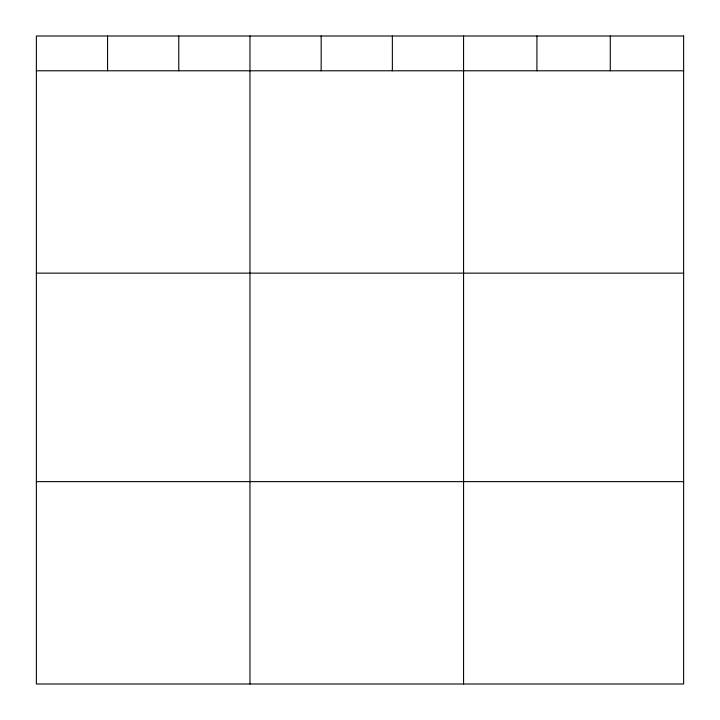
<?xml version="1.0" encoding="UTF-8"?>
<svg xmlns="http://www.w3.org/2000/svg" width="720" height="720" viewBox="0 0 720 720"><rect width="100%" height="100%" fill="white"/><g stroke="black" fill="none" stroke-linecap="round" stroke-linejoin="round"><path stroke-width="1.08" d="M36.369 70.785L683.631 70.785M36.369 273.141L683.631 273.141M36.369 481.635L683.631 481.635M610.281 36L610.281 70.785M536.922 36L536.922 70.785M463.563 36L463.563 684M392.364 36L392.364 70.785M321.165 36L321.165 70.785M249.966 36L249.966 684M178.767 36L178.767 70.785M107.568 36L107.568 70.785M683.631 36L36.369 36L36.369 684L683.631 684L683.631 36"/></g></svg>
